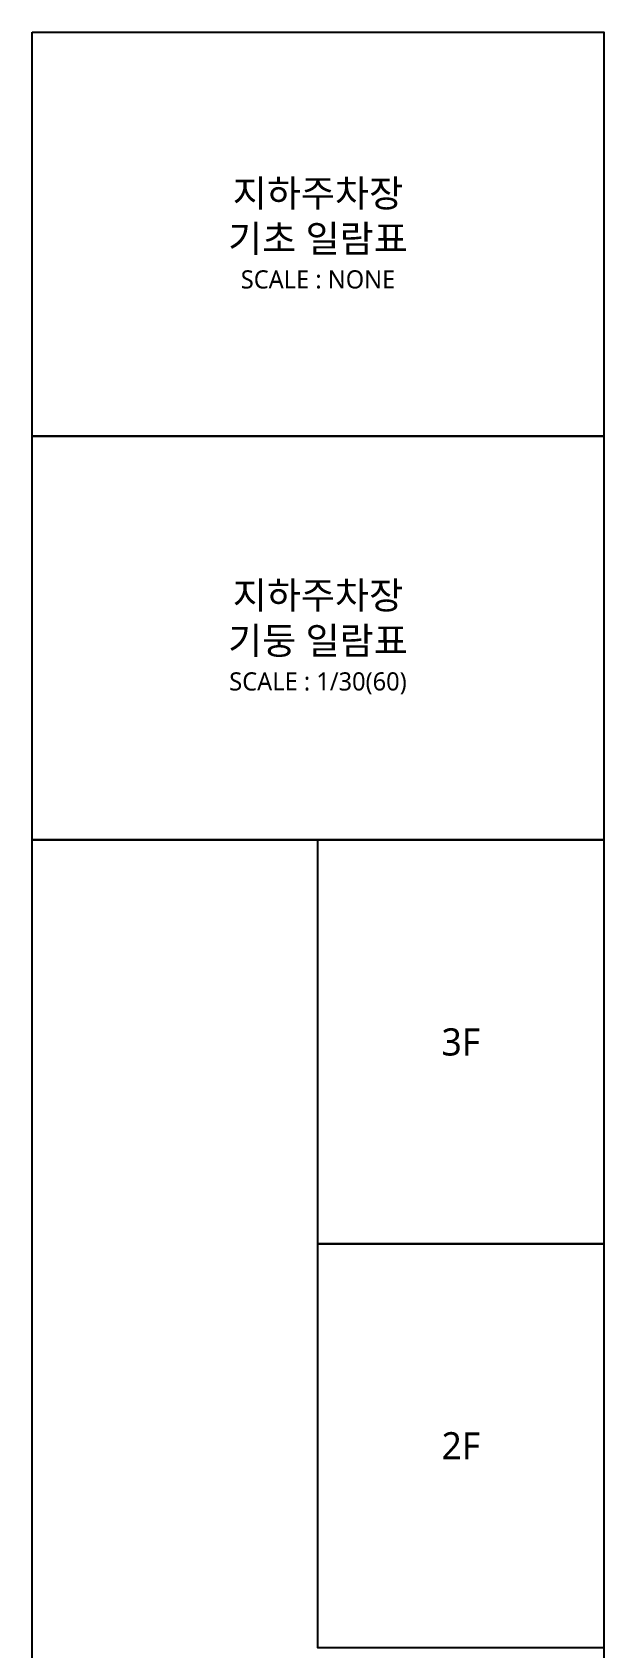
# Model space of a CAD drawing. Header units: millimetres. Extents: x 0 to 252030, y -124740 to 196020.
# Drawn here: x 0 to 25230, y 124740 to 196020 of the extents above; entities that cross this region are included whole.
import ezdxf
from ezdxf.enums import TextEntityAlignment as Align

# ---------------------------------------------------------------- set-up
doc = ezdxf.new("R2010")
doc.units = ezdxf.units.MM
doc.header["$LTSCALE"] = 30
doc.layers.add('DEFPOINT', color=151, linetype='Continuous', plot=False)
doc.styles.add('맑은 고딕', font='malgun.ttf')

msp = doc.modelspace()

# ---------------------------------------------------------------- linework, layer by layer
at = {"layer": 'DEFPOINT'}
for points in [[(0.00014, 196019.99992), (25230.00014, 196019.99992), (25230.00014, 178199.99992), (0.00014, 178199.99992)], [(0.00014, 178199.99992), (25230.00014, 178199.99992), (25230.00014, 160379.99992), (0.00014, 160379.99992)], [(0.00014, 160379.99992), (25230.00014, 160379.99992), (25230.00014, 35639.99992), (0.00014, 35639.99992)], [(12615.00014, 160379.99992), (25230.00014, 160379.99992), (25230.00014, 142559.99992), (12615.00014, 142559.99992)], [(12615.00014, 142559.99992), (25230.00014, 142559.99992), (25230.00014, 124739.99992), (12615.00014, 124739.99992)]]:
    msp.add_lwpolyline(points, close=True, dxfattribs=at)

# ---------------------------------------------------------------- texts
at = {"layer": 'DEFPOINT', "color": 3, "style": '맑은 고딕'}
for s, p in [('3F', (18922.50014, 151469.99992)), ('2F', (18922.50014, 133649.99992))]:
    msp.add_text(s, height=1200, dxfattribs=at).set_placement(p, align=Align.MIDDLE_CENTER)
at = {"layer": 'DEFPOINT', "color": 3, "char_height": 1200, "width": 25230, "attachment_point": 5, "style": '맑은 고딕'}
for s, insert in [('지하주차장\\P기초 일람표\\P{\\H0.66667x;SCALE : NONE}', (12615.00014, 187109.99992)), ('\\A1;지하주차장\\P기둥 일람표\\P{\\H0.66667x;SCALE : 1/30(60)}', (12615.00014, 169289.99992))]:
    msp.add_mtext(s, dxfattribs=dict(at, insert=insert))

doc.saveas('drawing.dxf')
